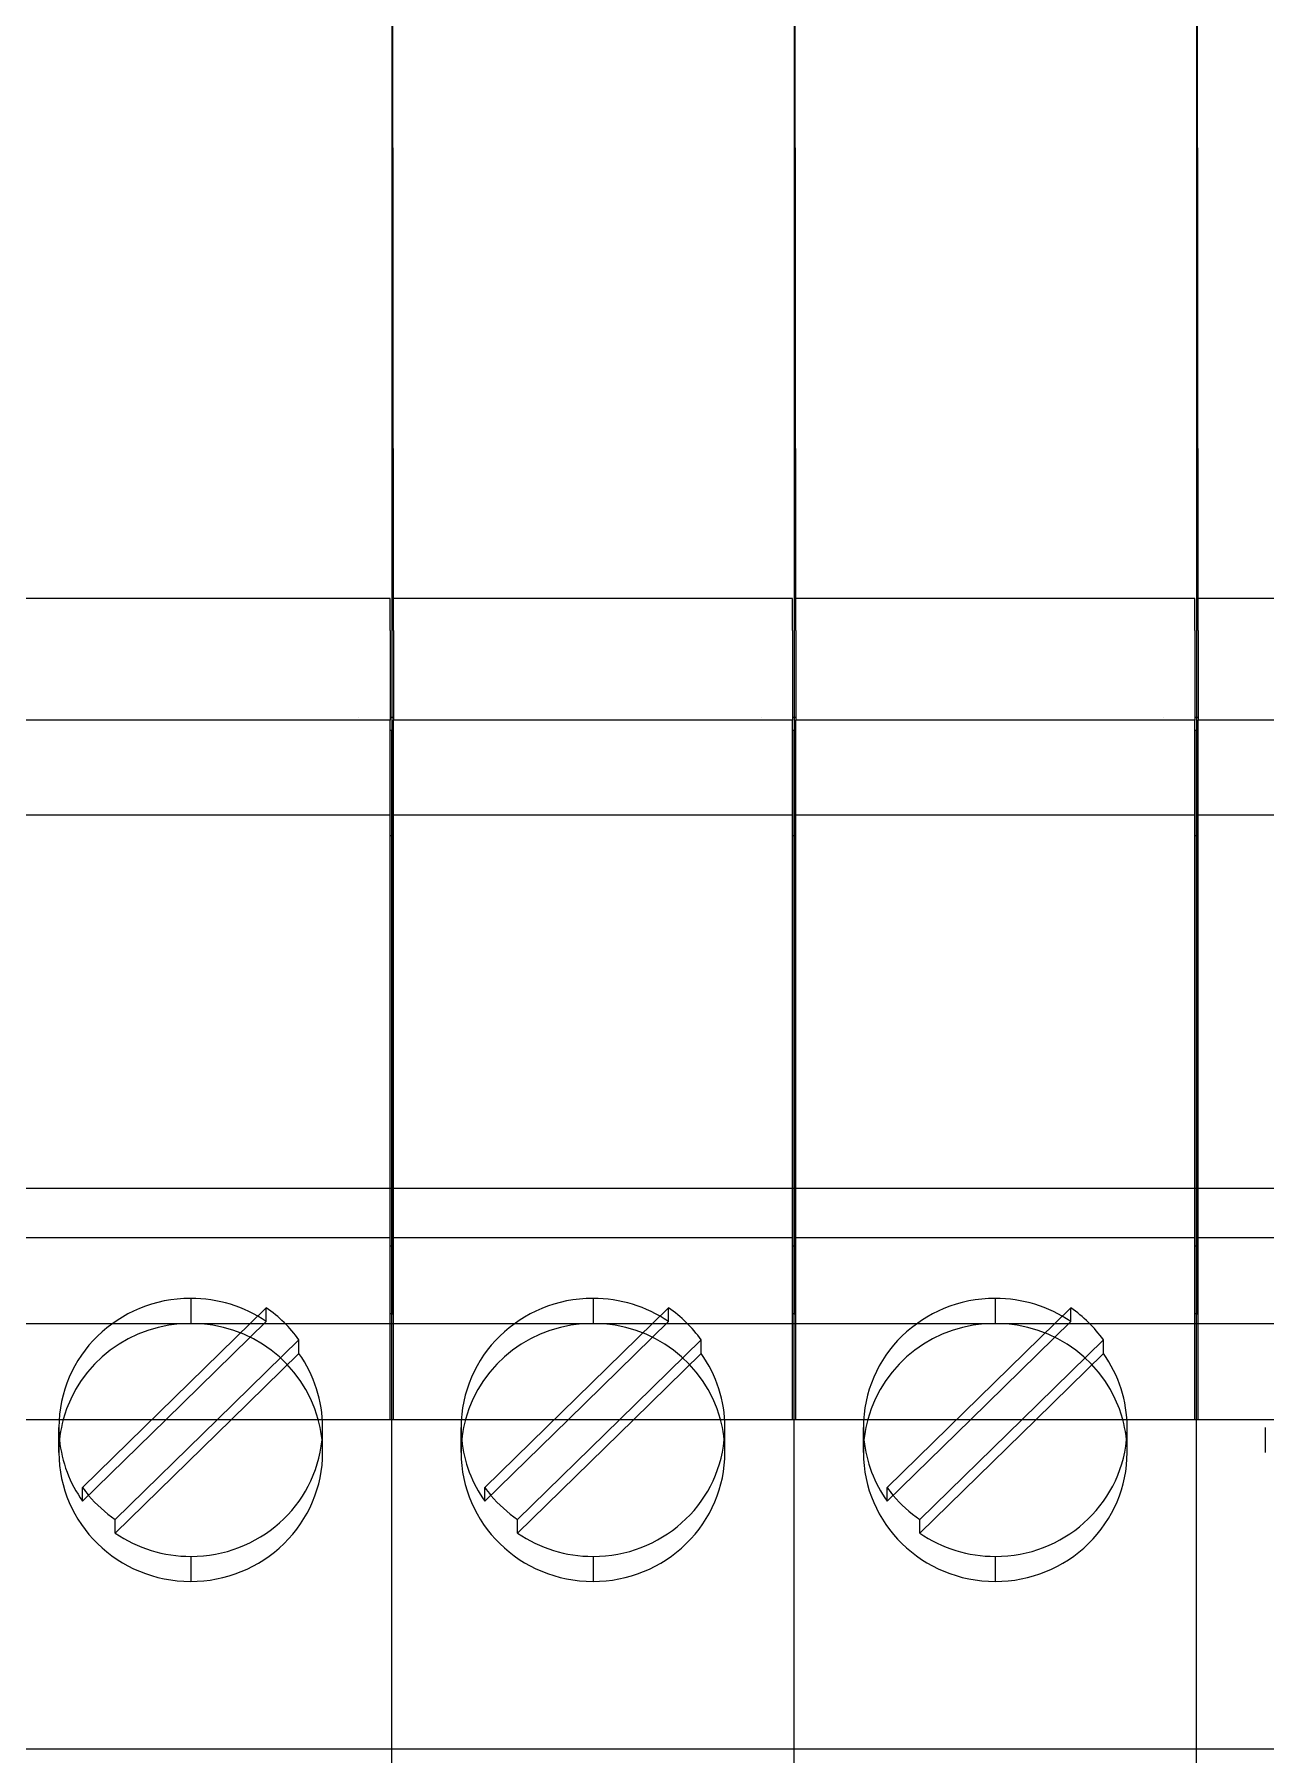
# Model space of a CAD drawing. Header units: millimetres. Extents: x 1359 to 3577, y 1336 to 3557.
# Drawn here: x 2980.63 to 2999.3, y 2495.47 to 2521.56 of the extents above; entities that cross this region are included whole.
import ezdxf

# ---------------------------------------------------------------- set-up
doc = ezdxf.new("R2010")
doc.units = ezdxf.units.MM
doc.layers.add('000-PI-Oprema', color=30, linetype='Continuous', lineweight=5)

msp = doc.modelspace()

# ---------------------------------------------------------------- linework, layer by layer
at = {"layer": '000-PI-Oprema', "color": 0, "linetype": 'ByBlock', "lineweight": 0}
for p, q in [((2986.077, 2513.005), (2986.052, 2539.206)), ((2986.077, 2513.005), (2986.052, 2539.206)), ((2992.177, 2513.005), (2992.152, 2539.206)), ((2992.177, 2513.005), (2992.152, 2539.206)), ((2998.277, 2513.005), (2998.252, 2539.206)), ((2998.277, 2513.005), (2998.252, 2539.206)), ((2986.052, 2537.506), (2986.052, 2511.206)), ((2986.052, 2537.506), (2986.052, 2511.206)), ((2992.152, 2537.506), (2992.152, 2511.206)), ((2992.152, 2537.506), (2992.152, 2511.206)), ((2998.252, 2537.506), (2998.252, 2511.206)), ((2998.252, 2537.506), (2998.252, 2511.206)), ((2986.027, 2513.005), (2979.977, 2513.005)), ((2986.027, 2512.519), (2986.027, 2513.005)), ((2986.027, 2512.519), (2986.027, 2513.005)), ((2986.077, 2512.519), (2986.077, 2513.005)), ((2992.127, 2513.005), (2986.077, 2513.005)), ((2986.077, 2512.519), (2986.077, 2513.005)), ((2992.127, 2512.519), (2992.127, 2513.005)), ((2992.127, 2512.519), (2992.127, 2513.005)), ((2992.177, 2512.519), (2992.177, 2513.005)), ((2998.227, 2513.005), (2992.177, 2513.005)), ((2992.177, 2512.519), (2992.177, 2513.005)), ((2998.227, 2512.519), (2998.227, 2513.005)), ((2998.227, 2512.519), (2998.227, 2513.005)), ((2998.277, 2512.519), (2998.277, 2513.005)), ((3004.327, 2513.005), (2998.277, 2513.005)), ((2998.277, 2512.519), (2998.277, 2513.005)), ((2986.027, 2512.519), (2986.027, 2511.156)), ((2986.027, 2512.519), (2986.027, 2511.156)), ((2986.077, 2512.519), (2986.077, 2511.156)), ((2986.077, 2512.519), (2986.077, 2511.156)), ((2992.127, 2512.519), (2992.127, 2511.156)), ((2992.127, 2512.519), (2992.127, 2511.156)), ((2992.177, 2512.519), (2992.177, 2511.156)), ((2992.177, 2512.519), (2992.177, 2511.156)), ((2998.227, 2512.519), (2998.227, 2511.156)), ((2998.227, 2512.519), (2998.227, 2511.156)), ((2998.277, 2512.519), (2998.277, 2511.156)), ((2998.277, 2512.519), (2998.277, 2511.156)), ((2986.027, 2511.156), (2979.977, 2511.156)), ((2985.552, 2511.206), (2985.552, 2511.206)), ((2985.552, 2511.206), (2985.552, 2511.206)), ((2986.027, 2511.206), (2986.052, 2511.206)), ((2986.027, 2511.206), (2986.052, 2511.206)), ((2986.027, 2509.451), (2986.027, 2511.156)), ((2986.027, 2511.156), (2986.027, 2511.156)), ((2986.027, 2509.451), (2986.027, 2511.156)), ((2986.027, 2511.156), (2986.027, 2511.156)), ((2986.027, 2511.006), (2986.052, 2511.006)), ((2986.027, 2511.006), (2986.052, 2511.006)), ((2986.052, 2511.206), (2986.052, 2511.206)), ((2986.052, 2511.206), (2986.052, 2511.006)), ((2986.052, 2511.206), (2986.052, 2511.206)), ((2986.052, 2511.206), (2986.052, 2511.006)), ((2986.052, 2511.206), (2986.077, 2511.206)), ((2986.052, 2511.206), (2986.052, 2511.006)), ((2986.052, 2511.206), (2986.052, 2511.206)), ((2986.052, 2511.206), (2986.077, 2511.206)), ((2986.052, 2511.206), (2986.052, 2511.006)), ((2986.052, 2511.206), (2986.052, 2511.206)), ((2986.052, 2511.006), (2986.052, 2509.406)), ((2986.052, 2511.006), (2986.052, 2509.406)), ((2986.077, 2511.006), (2986.052, 2511.006)), ((2986.052, 2509.406), (2986.052, 2511.006)), ((2986.077, 2511.006), (2986.052, 2511.006)), ((2986.052, 2509.406), (2986.052, 2511.006)), ((2986.077, 2509.451), (2986.077, 2511.156)), ((2992.127, 2511.156), (2986.077, 2511.156)), ((2986.077, 2511.156), (2986.077, 2511.156)), ((2986.077, 2509.451), (2986.077, 2511.156)), ((2986.077, 2511.156), (2986.077, 2511.156)), ((2991.652, 2511.206), (2991.652, 2511.206)), ((2991.652, 2511.206), (2991.652, 2511.206)), ((2992.127, 2511.206), (2992.152, 2511.206)), ((2992.127, 2511.206), (2992.152, 2511.206)), ((2992.127, 2509.451), (2992.127, 2511.156)), ((2992.127, 2511.156), (2992.127, 2511.156)), ((2992.127, 2509.451), (2992.127, 2511.156)), ((2992.127, 2511.156), (2992.127, 2511.156)), ((2992.127, 2511.006), (2992.152, 2511.006)), ((2992.127, 2511.006), (2992.152, 2511.006)), ((2992.152, 2511.206), (2992.152, 2511.206)), ((2992.152, 2511.206), (2992.152, 2511.006)), ((2992.152, 2511.206), (2992.152, 2511.206)), ((2992.152, 2511.206), (2992.152, 2511.006)), ((2992.152, 2511.206), (2992.177, 2511.206)), ((2992.152, 2511.206), (2992.152, 2511.006)), ((2992.152, 2511.206), (2992.152, 2511.206)), ((2992.152, 2511.206), (2992.177, 2511.206)), ((2992.152, 2511.206), (2992.152, 2511.006)), ((2992.152, 2511.206), (2992.152, 2511.206)), ((2992.152, 2511.006), (2992.152, 2509.406)), ((2992.152, 2511.006), (2992.152, 2509.406)), ((2992.177, 2511.006), (2992.152, 2511.006)), ((2992.152, 2509.406), (2992.152, 2511.006)), ((2992.177, 2511.006), (2992.152, 2511.006)), ((2992.152, 2509.406), (2992.152, 2511.006)), ((2992.177, 2509.451), (2992.177, 2511.156)), ((2998.227, 2511.156), (2992.177, 2511.156)), ((2992.177, 2511.156), (2992.177, 2511.156)), ((2992.177, 2509.451), (2992.177, 2511.156)), ((2992.177, 2511.156), (2992.177, 2511.156)), ((2997.752, 2511.206), (2997.752, 2511.206)), ((2997.752, 2511.206), (2997.752, 2511.206)), ((2998.227, 2511.206), (2998.252, 2511.206)), ((2998.227, 2511.206), (2998.252, 2511.206)), ((2998.227, 2509.451), (2998.227, 2511.156)), ((2998.227, 2511.156), (2998.227, 2511.156)), ((2998.227, 2509.451), (2998.227, 2511.156)), ((2998.227, 2511.156), (2998.227, 2511.156)), ((2998.227, 2511.006), (2998.252, 2511.006)), ((2998.227, 2511.006), (2998.252, 2511.006)), ((2998.252, 2511.206), (2998.252, 2511.206)), ((2998.252, 2511.206), (2998.252, 2511.006)), ((2998.252, 2511.206), (2998.252, 2511.206)), ((2998.252, 2511.206), (2998.252, 2511.006)), ((2998.252, 2511.206), (2998.277, 2511.206)), ((2998.252, 2511.206), (2998.252, 2511.006)), ((2998.252, 2511.206), (2998.252, 2511.206)), ((2998.252, 2511.206), (2998.277, 2511.206)), ((2998.252, 2511.206), (2998.252, 2511.006)), ((2998.252, 2511.206), (2998.252, 2511.206)), ((2998.252, 2511.006), (2998.252, 2509.406)), ((2998.252, 2511.006), (2998.252, 2509.406)), ((2998.277, 2511.006), (2998.252, 2511.006)), ((2998.252, 2509.406), (2998.252, 2511.006)), ((2998.277, 2511.006), (2998.252, 2511.006)), ((2998.252, 2509.406), (2998.252, 2511.006)), ((2998.277, 2509.451), (2998.277, 2511.156)), ((3004.327, 2511.156), (2998.277, 2511.156)), ((2998.277, 2511.156), (2998.277, 2511.156)), ((2998.277, 2509.451), (2998.277, 2511.156)), ((2998.277, 2511.156), (2998.277, 2511.156)), ((2979.977, 2509.722), (2986.027, 2509.722)), ((2986.077, 2509.722), (2992.127, 2509.722)), ((2992.177, 2509.722), (2998.227, 2509.722)), ((2998.277, 2509.722), (3004.327, 2509.722)), ((2986.027, 2508.983), (2986.027, 2509.451)), ((2986.027, 2508.983), (2986.027, 2509.451)), ((2986.052, 2509.406), (2986.027, 2509.406)), ((2986.052, 2509.406), (2986.027, 2509.406)), ((2986.052, 2509.406), (2986.052, 2503.184)), ((2986.052, 2509.406), (2986.052, 2503.184)), ((2986.052, 2509.406), (2986.077, 2509.406)), ((2986.052, 2503.184), (2986.052, 2509.406)), ((2986.052, 2509.406), (2986.077, 2509.406)), ((2986.052, 2503.184), (2986.052, 2509.406)), ((2986.077, 2508.983), (2986.077, 2509.451)), ((2986.077, 2508.983), (2986.077, 2509.451)), ((2992.127, 2508.983), (2992.127, 2509.451)), ((2992.127, 2508.983), (2992.127, 2509.451)), ((2992.152, 2509.406), (2992.127, 2509.406)), ((2992.152, 2509.406), (2992.127, 2509.406)), ((2992.152, 2509.406), (2992.152, 2503.184)), ((2992.152, 2509.406), (2992.152, 2503.184)), ((2992.152, 2509.406), (2992.177, 2509.406)), ((2992.152, 2503.184), (2992.152, 2509.406)), ((2992.152, 2509.406), (2992.177, 2509.406)), ((2992.152, 2503.184), (2992.152, 2509.406)), ((2992.177, 2508.983), (2992.177, 2509.451)), ((2992.177, 2508.983), (2992.177, 2509.451)), ((2998.227, 2508.983), (2998.227, 2509.451)), ((2998.227, 2508.983), (2998.227, 2509.451)), ((2998.252, 2509.406), (2998.227, 2509.406)), ((2998.252, 2509.406), (2998.227, 2509.406)), ((2998.252, 2509.406), (2998.252, 2503.184)), ((2998.252, 2509.406), (2998.252, 2503.184)), ((2998.252, 2509.406), (2998.277, 2509.406)), ((2998.252, 2503.184), (2998.252, 2509.406)), ((2998.252, 2509.406), (2998.277, 2509.406)), ((2998.252, 2503.184), (2998.252, 2509.406)), ((2998.277, 2508.983), (2998.277, 2509.451)), ((2998.277, 2508.983), (2998.277, 2509.451)), ((2986.027, 2503.829), (2986.027, 2508.983)), ((2986.027, 2503.829), (2986.027, 2508.983)), ((2986.077, 2503.829), (2986.077, 2508.983)), ((2986.077, 2503.829), (2986.077, 2508.983)), ((2992.127, 2503.829), (2992.127, 2508.983)), ((2992.127, 2503.829), (2992.127, 2508.983)), ((2992.177, 2503.829), (2992.177, 2508.983)), ((2992.177, 2503.829), (2992.177, 2508.983)), ((2998.227, 2503.829), (2998.227, 2508.983)), ((2998.227, 2503.829), (2998.227, 2508.983)), ((2998.277, 2503.829), (2998.277, 2508.983)), ((2998.277, 2503.829), (2998.277, 2508.983)), ((2986.052, 2503.184), (2986.052, 2506.987)), ((2986.052, 2503.184), (2986.052, 2506.987)), ((2992.152, 2503.184), (2992.152, 2506.987)), ((2992.152, 2503.184), (2992.152, 2506.987)), ((2998.252, 2503.184), (2998.252, 2506.987)), ((2998.252, 2503.184), (2998.252, 2506.987)), ((2986.052, 2506.056), (2986.052, 2506.056)), ((2986.052, 2506.056), (2986.052, 2506.056)), ((2986.052, 2506.056), (2986.052, 2506.056)), ((2986.052, 2506.056), (2986.052, 2506.056)), ((2992.152, 2506.056), (2992.152, 2506.056)), ((2992.152, 2506.056), (2992.152, 2506.056)), ((2992.152, 2506.056), (2992.152, 2506.056)), ((2992.152, 2506.056), (2992.152, 2506.056)), ((2998.252, 2506.056), (2998.252, 2506.056)), ((2998.252, 2506.056), (2998.252, 2506.056)), ((2998.252, 2506.056), (2998.252, 2506.056)), ((2998.252, 2506.056), (2998.252, 2506.056)), ((2986.052, 2504.056), (2979.952, 2504.056)), ((2986.052, 2504.056), (2986.052, 2504.056)), ((2986.052, 2504.056), (2986.052, 2504.056)), ((2986.052, 2504.056), (2986.052, 2504.056)), ((2992.152, 2504.056), (2986.052, 2504.056)), ((2986.052, 2504.056), (2986.052, 2504.056)), ((2992.152, 2504.056), (2992.152, 2504.056)), ((2992.152, 2504.056), (2992.152, 2504.056)), ((2992.152, 2504.056), (2992.152, 2504.056)), ((2998.252, 2504.056), (2992.152, 2504.056)), ((2992.152, 2504.056), (2992.152, 2504.056)), ((2998.252, 2504.056), (2998.252, 2504.056)), ((2998.252, 2504.056), (2998.252, 2504.056)), ((2998.252, 2504.056), (2998.252, 2504.056)), ((3004.352, 2504.056), (2998.252, 2504.056)), ((2998.252, 2504.056), (2998.252, 2504.056)), ((2986.027, 2502.487), (2986.027, 2503.829)), ((2986.027, 2502.487), (2986.027, 2503.829)), ((2986.077, 2502.487), (2986.077, 2503.829)), ((2986.077, 2502.487), (2986.077, 2503.829)), ((2992.127, 2502.487), (2992.127, 2503.829)), ((2992.127, 2502.487), (2992.127, 2503.829)), ((2992.177, 2502.487), (2992.177, 2503.829)), ((2992.177, 2502.487), (2992.177, 2503.829)), ((2998.227, 2502.487), (2998.227, 2503.829)), ((2998.227, 2502.487), (2998.227, 2503.829)), ((2998.277, 2502.487), (2998.277, 2503.829)), ((2998.277, 2502.487), (2998.277, 2503.829)), ((2979.977, 2503.313), (2986.027, 2503.313)), ((2986.052, 2503.184), (2986.027, 2503.184)), ((2986.052, 2503.184), (2986.027, 2503.184)), ((2986.052, 2503.184), (2986.052, 2502.156)), ((2986.052, 2503.184), (2986.052, 2502.156)), ((2986.052, 2503.184), (2986.077, 2503.184)), ((2986.052, 2502.156), (2986.052, 2503.184)), ((2986.052, 2503.184), (2986.077, 2503.184)), ((2986.052, 2502.156), (2986.052, 2503.184)), ((2986.077, 2503.313), (2992.127, 2503.313)), ((2992.152, 2503.184), (2992.127, 2503.184)), ((2992.152, 2503.184), (2992.127, 2503.184)), ((2992.152, 2503.184), (2992.152, 2502.156)), ((2992.152, 2503.184), (2992.152, 2502.156)), ((2992.152, 2503.184), (2992.177, 2503.184)), ((2992.152, 2502.156), (2992.152, 2503.184)), ((2992.152, 2503.184), (2992.177, 2503.184)), ((2992.152, 2502.156), (2992.152, 2503.184)), ((2992.177, 2503.313), (2998.227, 2503.313)), ((2998.252, 2503.184), (2998.227, 2503.184)), ((2998.252, 2503.184), (2998.227, 2503.184)), ((2998.252, 2503.184), (2998.252, 2502.156)), ((2998.252, 2503.184), (2998.252, 2502.156)), ((2998.252, 2503.184), (2998.277, 2503.184)), ((2998.252, 2502.156), (2998.252, 2503.184)), ((2998.252, 2503.184), (2998.277, 2503.184)), ((2998.252, 2502.156), (2998.252, 2503.184)), ((2998.277, 2503.313), (3004.327, 2503.313)), ((2983.002, 2502.391), (2983.002, 2502.012)), ((2986.027, 2500.556), (2986.027, 2502.487)), ((2986.027, 2500.556), (2986.027, 2502.487)), ((2986.077, 2500.556), (2986.077, 2502.487)), ((2986.077, 2500.556), (2986.077, 2502.487)), ((2989.102, 2502.391), (2989.102, 2502.012)), ((2992.127, 2500.556), (2992.127, 2502.487)), ((2992.127, 2500.556), (2992.127, 2502.487)), ((2992.177, 2500.556), (2992.177, 2502.487)), ((2992.177, 2500.556), (2992.177, 2502.487)), ((2995.202, 2502.391), (2995.202, 2502.012)), ((2998.227, 2500.556), (2998.227, 2502.487)), ((2998.227, 2500.556), (2998.227, 2502.487)), ((2998.277, 2500.556), (2998.277, 2502.487)), ((2998.277, 2500.556), (2998.277, 2502.487)), ((2981.362, 2499.523), (2984.147, 2502.247)), ((2984.147, 2502.039), (2984.147, 2502.247)), ((2986.052, 2502.156), (2986.027, 2502.156)), ((2986.052, 2502.156), (2986.027, 2502.156)), ((2986.052, 2500.556), (2986.052, 2502.156)), ((2986.052, 2500.556), (2986.052, 2502.156)), ((2986.052, 2502.156), (2986.077, 2502.156)), ((2986.052, 2500.556), (2986.052, 2502.156)), ((2986.052, 2502.156), (2986.077, 2502.156)), ((2986.052, 2500.556), (2986.052, 2502.156)), ((2987.462, 2499.523), (2990.247, 2502.247)), ((2990.247, 2502.039), (2990.247, 2502.247)), ((2992.152, 2502.156), (2992.127, 2502.156)), ((2992.152, 2502.156), (2992.127, 2502.156)), ((2992.152, 2500.556), (2992.152, 2502.156)), ((2992.152, 2500.556), (2992.152, 2502.156)), ((2992.152, 2502.156), (2992.177, 2502.156)), ((2992.152, 2500.556), (2992.152, 2502.156)), ((2992.152, 2502.156), (2992.177, 2502.156)), ((2992.152, 2500.556), (2992.152, 2502.156)), ((2993.562, 2499.523), (2996.347, 2502.247)), ((2996.347, 2502.039), (2996.347, 2502.247)), ((2998.252, 2502.156), (2998.227, 2502.156)), ((2998.252, 2502.156), (2998.227, 2502.156)), ((2998.252, 2500.556), (2998.252, 2502.156)), ((2998.252, 2500.556), (2998.252, 2502.156)), ((2998.252, 2502.156), (2998.277, 2502.156)), ((2998.252, 2500.556), (2998.252, 2502.156)), ((2998.252, 2502.156), (2998.277, 2502.156)), ((2998.252, 2500.556), (2998.252, 2502.156)), ((2979.952, 2502.012), (2983.002, 2502.012)), ((2984.147, 2502.039), (2982.631, 2500.556)), ((2983.002, 2502.012), (2986.052, 2502.012)), ((2986.052, 2500.556), (2986.052, 2502.012)), ((2986.052, 2500.556), (2986.052, 2502.012)), ((2986.052, 2502.012), (2989.102, 2502.012)), ((2990.247, 2502.039), (2988.731, 2500.556)), ((2989.102, 2502.012), (2992.152, 2502.012)), ((2992.152, 2500.556), (2992.152, 2502.012)), ((2992.152, 2500.556), (2992.152, 2502.012)), ((2992.152, 2502.012), (2995.202, 2502.012)), ((2996.347, 2502.039), (2994.831, 2500.556)), ((2995.202, 2502.012), (2998.252, 2502.012)), ((2998.252, 2500.556), (2998.252, 2502.012)), ((2998.252, 2500.556), (2998.252, 2502.012)), ((2998.252, 2502.012), (3001.302, 2502.012)), ((2984.642, 2501.763), (2983.408, 2500.556)), ((2984.642, 2501.555), (2984.642, 2501.763)), ((2990.742, 2501.763), (2989.508, 2500.556)), ((2990.742, 2501.555), (2990.742, 2501.763)), ((2996.842, 2501.763), (2995.608, 2500.556)), ((2996.842, 2501.555), (2996.842, 2501.763)), ((2983.621, 2500.556), (2984.642, 2501.555)), ((2989.721, 2500.556), (2990.742, 2501.555)), ((2995.821, 2500.556), (2996.842, 2501.555)), ((2979.977, 2500.556), (2986.027, 2500.556)), ((2982.631, 2500.556), (2981.362, 2499.315)), ((2981.857, 2498.831), (2983.621, 2500.556)), ((2983.408, 2500.556), (2981.857, 2499.039)), ((2986.027, 2500.656), (2986.027, 2500.656)), ((2986.027, 2500.656), (2986.027, 2500.656)), ((2986.027, 2500.556), (2986.052, 2500.556)), ((2986.027, 2500.556), (2986.027, 2500.556)), ((2986.027, 2500.556), (2986.052, 2500.556)), ((2986.027, 2500.556), (2986.027, 2500.556)), ((2986.052, 2500.556), (2986.052, 2500.556)), ((2986.052, 2495.556), (2986.052, 2500.556)), ((2986.052, 2500.556), (2986.052, 2500.556)), ((2986.052, 2495.556), (2986.052, 2500.556)), ((2986.052, 2500.556), (2986.077, 2500.556)), ((2986.052, 2500.556), (2986.052, 2500.556)), ((2986.052, 2495.556), (2986.052, 2500.556)), ((2986.052, 2500.556), (2986.077, 2500.556)), ((2986.052, 2500.556), (2986.052, 2500.556)), ((2986.052, 2495.556), (2986.052, 2500.556)), ((2986.077, 2500.656), (2986.077, 2500.656)), ((2986.077, 2500.656), (2986.077, 2500.656)), ((2986.077, 2500.556), (2992.127, 2500.556)), ((2986.077, 2500.556), (2986.077, 2500.556)), ((2986.077, 2500.556), (2986.077, 2500.556)), ((2988.731, 2500.556), (2987.462, 2499.315)), ((2987.957, 2498.831), (2989.721, 2500.556)), ((2989.508, 2500.556), (2987.957, 2499.039)), ((2992.127, 2500.656), (2992.127, 2500.656)), ((2992.127, 2500.656), (2992.127, 2500.656)), ((2992.127, 2500.556), (2992.152, 2500.556)), ((2992.127, 2500.556), (2992.127, 2500.556)), ((2992.127, 2500.556), (2992.152, 2500.556)), ((2992.127, 2500.556), (2992.127, 2500.556)), ((2992.152, 2500.556), (2992.152, 2500.556)), ((2992.152, 2495.556), (2992.152, 2500.556)), ((2992.152, 2500.556), (2992.152, 2500.556)), ((2992.152, 2495.556), (2992.152, 2500.556)), ((2992.152, 2500.556), (2992.177, 2500.556)), ((2992.152, 2500.556), (2992.152, 2500.556)), ((2992.152, 2495.556), (2992.152, 2500.556)), ((2992.152, 2500.556), (2992.177, 2500.556)), ((2992.152, 2500.556), (2992.152, 2500.556)), ((2992.152, 2495.556), (2992.152, 2500.556)), ((2992.177, 2500.656), (2992.177, 2500.656)), ((2992.177, 2500.656), (2992.177, 2500.656)), ((2992.177, 2500.556), (2998.227, 2500.556)), ((2992.177, 2500.556), (2992.177, 2500.556)), ((2992.177, 2500.556), (2992.177, 2500.556)), ((2994.831, 2500.556), (2993.562, 2499.315)), ((2994.057, 2498.831), (2995.821, 2500.556)), ((2995.608, 2500.556), (2994.057, 2499.039)), ((2998.227, 2500.656), (2998.227, 2500.656)), ((2998.227, 2500.656), (2998.227, 2500.656)), ((2998.227, 2500.556), (2998.252, 2500.556)), ((2998.227, 2500.556), (2998.227, 2500.556)), ((2998.227, 2500.556), (2998.252, 2500.556)), ((2998.227, 2500.556), (2998.227, 2500.556)), ((2998.252, 2500.556), (2998.252, 2500.556)), ((2998.252, 2495.556), (2998.252, 2500.556)), ((2998.252, 2500.556), (2998.252, 2500.556)), ((2998.252, 2495.556), (2998.252, 2500.556)), ((2998.252, 2500.556), (2998.277, 2500.556)), ((2998.252, 2500.556), (2998.252, 2500.556)), ((2998.252, 2495.556), (2998.252, 2500.556)), ((2998.252, 2500.556), (2998.277, 2500.556)), ((2998.252, 2500.556), (2998.252, 2500.556)), ((2998.252, 2495.556), (2998.252, 2500.556)), ((2998.277, 2500.656), (2998.277, 2500.656)), ((2998.277, 2500.656), (2998.277, 2500.656)), ((2998.277, 2500.556), (3004.327, 2500.556)), ((2998.277, 2500.556), (2998.277, 2500.556)), ((2998.277, 2500.556), (2998.277, 2500.556)), ((2981.002, 2500.056), (2981.002, 2500.435)), ((2985.002, 2500.056), (2985.002, 2500.435)), ((2987.102, 2500.056), (2987.102, 2500.435)), ((2991.102, 2500.056), (2991.102, 2500.435)), ((2993.202, 2500.056), (2993.202, 2500.435)), ((2997.202, 2500.056), (2997.202, 2500.435)), ((2999.302, 2500.056), (2999.302, 2500.435)), ((2986.052, 2495.556), (2986.052, 2499.99)), ((2986.052, 2495.556), (2986.052, 2499.99)), ((2992.152, 2495.556), (2992.152, 2499.99)), ((2992.152, 2495.556), (2992.152, 2499.99)), ((2998.252, 2495.556), (2998.252, 2499.99)), ((2998.252, 2495.556), (2998.252, 2499.99)), ((2981.362, 2499.315), (2981.362, 2499.523)), ((2987.462, 2499.315), (2987.462, 2499.523)), ((2993.562, 2499.315), (2993.562, 2499.523)), ((2981.857, 2498.831), (2981.857, 2499.039)), ((2987.957, 2498.831), (2987.957, 2499.039)), ((2994.057, 2498.831), (2994.057, 2499.039)), ((2983.002, 2498.479), (2983.002, 2498.099)), ((2989.102, 2498.479), (2989.102, 2498.099)), ((2995.202, 2498.479), (2995.202, 2498.099)), ((2986.052, 2495.556), (2986.052, 2497.572)), ((2986.052, 2495.556), (2986.052, 2497.572)), ((2992.152, 2495.556), (2992.152, 2497.572)), ((2992.152, 2495.556), (2992.152, 2497.572)), ((2998.252, 2495.556), (2998.252, 2497.572)), ((2998.252, 2495.556), (2998.252, 2497.572)), ((2986.052, 2495.556), (2979.952, 2495.556)), ((2986.052, 2495.556), (2986.052, 2495.556)), ((2986.052, 2495.012), (2986.052, 2495.556)), ((2986.052, 2495.556), (2986.052, 2495.556)), ((2986.052, 2495.012), (2986.052, 2495.556)), ((2986.052, 2495.012), (2986.052, 2495.556)), ((2986.052, 2495.556), (2986.052, 2495.556)), ((2992.152, 2495.556), (2986.052, 2495.556)), ((2986.052, 2495.012), (2986.052, 2495.556)), ((2986.052, 2495.556), (2986.052, 2495.556)), ((2992.152, 2495.556), (2992.152, 2495.556)), ((2992.152, 2495.012), (2992.152, 2495.556)), ((2992.152, 2495.556), (2992.152, 2495.556)), ((2992.152, 2495.012), (2992.152, 2495.556)), ((2992.152, 2495.012), (2992.152, 2495.556)), ((2992.152, 2495.556), (2992.152, 2495.556)), ((2998.252, 2495.556), (2992.152, 2495.556)), ((2992.152, 2495.012), (2992.152, 2495.556)), ((2992.152, 2495.556), (2992.152, 2495.556)), ((2998.252, 2495.556), (2998.252, 2495.556)), ((2998.252, 2495.012), (2998.252, 2495.556)), ((2998.252, 2495.556), (2998.252, 2495.556)), ((2998.252, 2495.012), (2998.252, 2495.556)), ((2998.252, 2495.012), (2998.252, 2495.556)), ((2998.252, 2495.556), (2998.252, 2495.556)), ((3004.352, 2495.556), (2998.252, 2495.556)), ((2998.252, 2495.012), (2998.252, 2495.556)), ((2998.252, 2495.556), (2998.252, 2495.556))]:
    msp.add_line(p, q, dxfattribs=at)
for centre, start_param, end_param in [((2983.002, 2500.435), -1.570796, 0), ((2983.002, 2500.435), -2.180289, -1.570796), ((2989.102, 2500.435), -1.570796, 0), ((2989.102, 2500.435), -2.180289, -1.570796), ((2995.202, 2500.435), -1.570796, 0), ((2995.202, 2500.435), -2.180289, -1.570796), ((2983.002, 2500.643), -2.5321, -2.180289), ((2989.102, 2500.643), -2.5321, -2.180289), ((2995.202, 2500.643), -2.5321, -2.180289), ((2983.002, 2500.056), -1.570796, -0.258728), ((2983.002, 2500.056), -2.882864, -1.570796), ((2989.102, 2500.056), -1.570796, -0.258728), ((2989.102, 2500.056), -2.882864, -1.570796), ((2995.202, 2500.056), -1.570796, -0.258728), ((2995.202, 2500.056), -2.882864, -1.570796), ((2983.002, 2500.435), -3.141593, -2.5321), ((2989.102, 2500.435), -3.141593, -2.5321), ((2995.202, 2500.435), -3.141593, -2.5321), ((2983.002, 2500.056), -0.258728, 0), ((2983.002, 2500.056), -3.141593, -2.882864), ((2989.102, 2500.056), -0.258728, 0), ((2989.102, 2500.056), -3.141593, -2.882864), ((2995.202, 2500.056), -0.258728, 0), ((2995.202, 2500.056), -3.141593, -2.882864), ((2983.002, 2500.435), 0, 0.097132), ((2983.002, 2500.435), 3.044461, 3.141593), ((2989.102, 2500.435), 0, 0.097132), ((2989.102, 2500.435), 3.044461, 3.141593), ((2995.202, 2500.435), 0, 0.097132), ((2995.202, 2500.435), 3.044461, 3.141593), ((2983.002, 2500.056), 0, 1.570796), ((2983.002, 2500.435), 0.097132, 0.609492), ((2983.002, 2500.435), 1.570796, 3.044461), ((2983.002, 2500.056), 1.570796, 3.141593), ((2989.102, 2500.056), 0, 1.570796), ((2989.102, 2500.435), 0.097132, 0.609492), ((2989.102, 2500.435), 1.570796, 3.044461), ((2989.102, 2500.056), 1.570796, 3.141593), ((2995.202, 2500.056), 0, 1.570796), ((2995.202, 2500.435), 0.097132, 0.609492), ((2995.202, 2500.435), 1.570796, 3.044461), ((2995.202, 2500.056), 1.570796, 3.141593), ((2983.002, 2500.643), 0.609492, 0.685382), ((2989.102, 2500.643), 0.609492, 0.685382), ((2995.202, 2500.643), 0.609492, 0.685382), ((2983.002, 2500.643), 0.685382, 0.961304), ((2989.102, 2500.643), 0.685382, 0.961304), ((2995.202, 2500.643), 0.685382, 0.961304), ((2983.002, 2500.435), 0.961304, 1.570796), ((2989.102, 2500.435), 0.961304, 1.570796), ((2995.202, 2500.435), 0.961304, 1.570796)]:
    msp.add_ellipse(centre, major_axis=(-2, 0), ratio=0.978148, start_param=start_param, end_param=end_param, dxfattribs=at)

doc.saveas('drawing.dxf')
